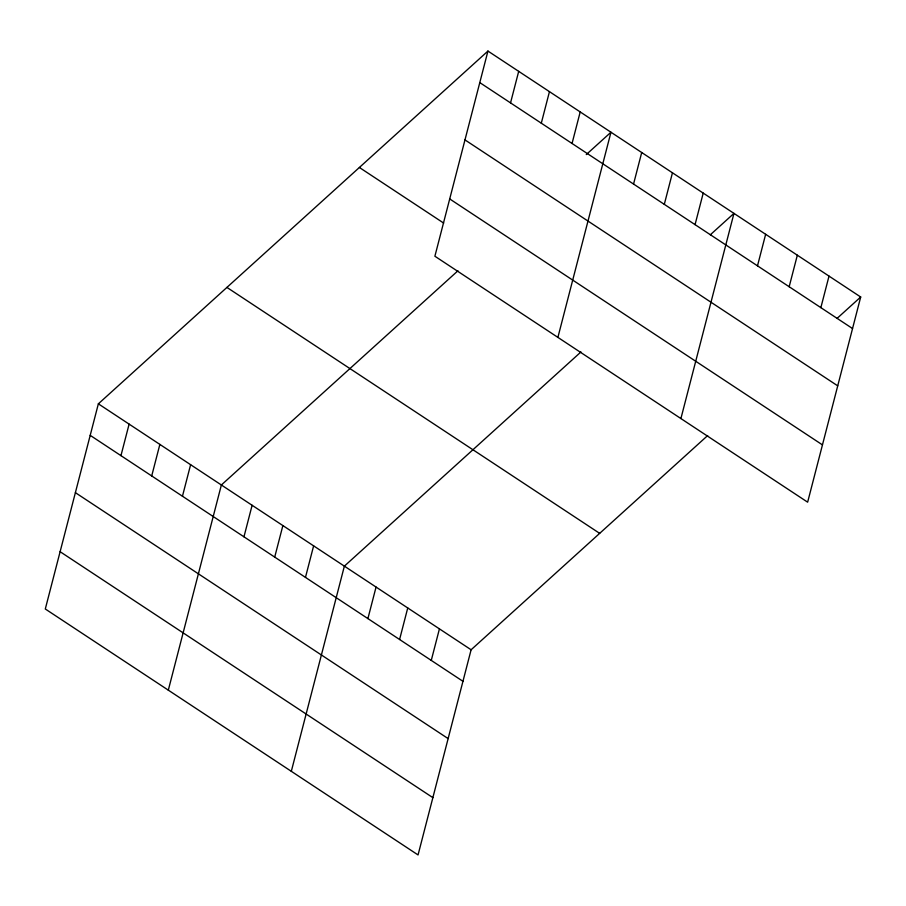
<?xml version="1.0" encoding="UTF-8"?>
<svg xmlns="http://www.w3.org/2000/svg" width="906" height="906" viewBox="0 0 906 906"><rect width="100%" height="100%" fill="white"/><g stroke="black" fill="none" stroke-linecap="round" stroke-linejoin="round"><path stroke-width="1.36" d="M487.949 51.064L434.891 256.228L807.642 502.173L860.7 297.009L487.949 51.064L98.358 403.827L45.3 608.991L418.051 854.936L471.109 649.772L707.677 435.56M120.951 455.65L129.116 424.11M151.71 475.944L159.864 444.404M182.457 496.228L190.611 464.699M168.312 690.157L221.37 484.982L457.938 270.781M243.963 536.816L252.117 505.276M274.711 557.099L282.876 525.571M305.469 577.394L313.623 545.854M291.313 771.312L344.371 566.148L580.95 351.947M367.904 618.594L376.058 587.054M510.542 102.888L518.696 71.359M399.591 639.5L407.745 607.96M541.301 123.182L549.455 91.642M431.267 660.406L439.433 628.866M572.048 143.476L580.202 111.936M557.892 337.394L610.961 132.231L586.273 154.575M633.554 184.054L641.708 152.514M664.302 204.348L672.456 172.808M695.061 224.631L703.215 193.103M680.904 418.561L733.962 213.386L710.304 234.813M757.495 265.832L765.649 234.292M789.171 286.738L797.337 255.198M820.859 307.644L829.013 276.104M837.042 318.425L860.7 297.009M479.795 82.605L852.546 328.55M464.971 139.898L837.722 385.843M449.704 198.935L822.455 444.88M359.388 167.474L443.668 223.08M226.919 287.417L599.67 533.362M98.358 403.827L471.109 649.772M90.204 435.356L462.955 681.312M75.391 492.66L448.142 738.605M60.113 551.697L432.864 797.642"/></g></svg>
